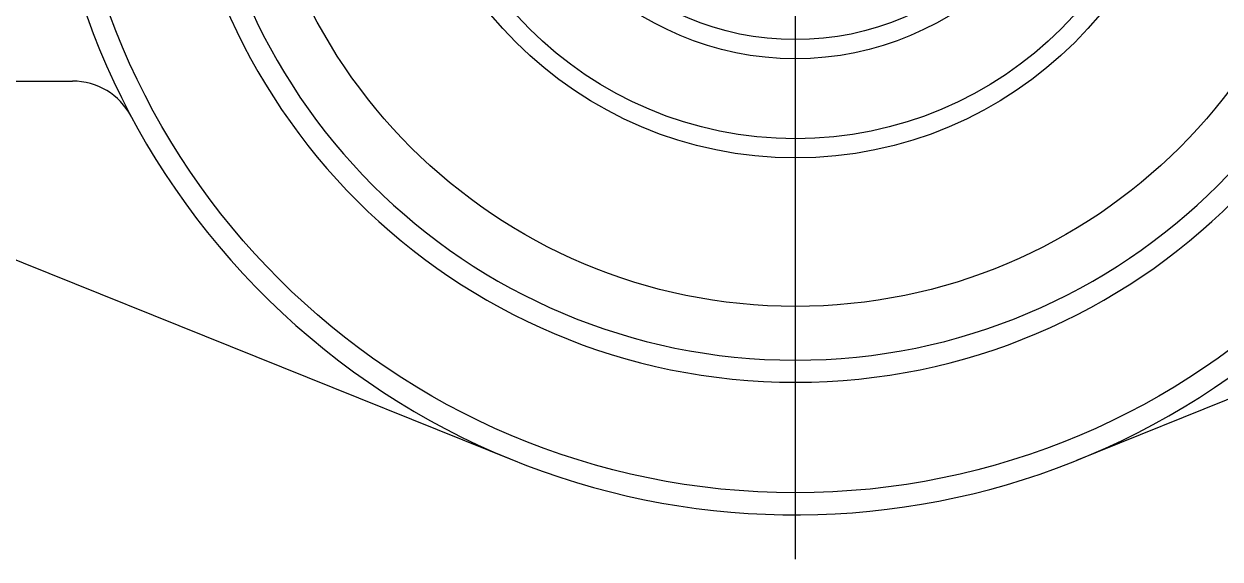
# Model space of a CAD drawing. Extents: x -67 to 151, y -79 to 36.
# Drawn here: x -34.9 to 19.2, y -36 to -11.8 of the extents above; entities that cross this region are included whole.
import ezdxf

# ---------------------------------------------------------------- set-up
doc = ezdxf.new("R2010")
doc.units = 0
doc.linetypes.add('CENTER', pattern=[50.8, 31.75, -6.35, 6.35, -6.35])
doc.layers.get('0').update_dxf_attribs({"linetype": 'CONTINUOUS'})
doc.layers.add('CENTER', color=1, linetype='CENTER')

msp = doc.modelspace()

# ---------------------------------------------------------------- linework, layer by layer
at = {"color": 7, "linetype": 'CONTINUOUS'}
for p, q in [((-55.293, -14.377), (-12.707, -31.536)), ((-55.293, -14.377), (-32.666, -14.377)), ((55.293, -14.377), (12.707, -31.536))]:
    msp.add_line(p, q, dxfattribs=at)
for radius in [33, 24.57, 17.853, 16.987, 13.367, 12.5]:
    msp.add_circle((0, 0), radius, dxfattribs=at)
for centre, radius, start, end in [((0, 0), 34, 141.8267, 128.1733), ((0, 0), 28, 90, 270), ((0, 0), 28, 270, 90), ((0, 0), 27, 90, 270), ((0, 0), 27, 270, 90), ((-32.666, -17.377), 3, 28.0111, 90)]:
    msp.add_arc(centre, radius, start, end, dxfattribs=at)
at = {"layer": 'CENTER', "color": 1, "linetype": 'CENTER'}
msp.add_line((0, -36), (0, 36), dxfattribs=at)

doc.saveas('drawing.dxf')
